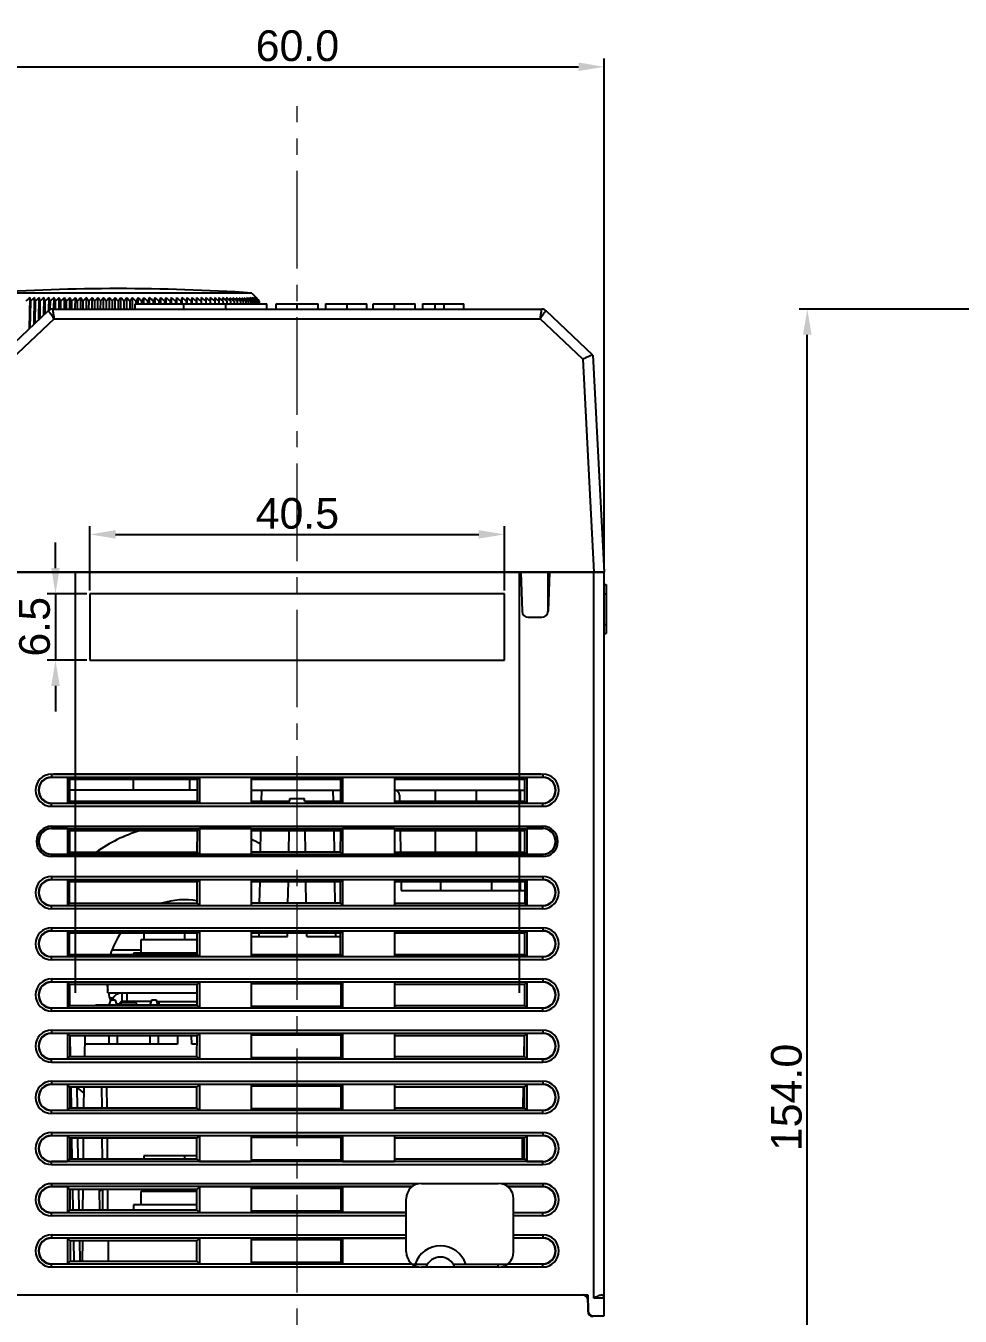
# Model space of a CAD drawing. Header units: millimetres. Extents: x 509 to 2357, y -197 to 647.
# Drawn here: x 1846.3 to 1937.6, y 407.3 to 533.3 of the extents above; entities that cross this region are included whole.
import ezdxf

# ---------------------------------------------------------------- set-up
doc = ezdxf.new("R2010")
doc.units = ezdxf.units.MM
doc.header["$PDMODE"] = 3
doc.header["$PDSIZE"] = 0.7
doc.linetypes.add('CENTER', pattern=[17.8, 10.75, -2.35, 2.35, -2.35])
doc.linetypes.add('CENTER2', pattern=[28.575, 19.05, -3.175, 3.175, -3.175])
doc.layers.get('0').update_dxf_attribs({"linetype": 'CONTINUOUS'})
doc.layers.get('Defpoints').update_dxf_attribs({"linetype": 'CONTINUOUS'})
doc.layers.add('3', color=112, linetype='CENTER', lineweight=15)
doc.layers.add('Dim', color=1, linetype='CONTINUOUS')
doc.layers.add('SU', color=7, linetype='CONTINUOUS')
doc.styles.add('OMI-1', font='arial.ttf', dxfattribs={"oblique": 1, "height": 3})
doc.dimstyles.new('1', dxfattribs={"dimtxt": 5, "dimasz": 2.5, "dimexe": 0.8, "dimexo": 0.3, "dimgap": 0.5, "dimtad": 1, "dimtoh": 1, "dimdec": 1, "dimzin": 0, "dimdsep": 46, "dimtxsty": 'OMI-1', "dimcen": 0, "dimclrd": 256, "dimclre": 256, "dimclrt": 256, "dimadec": 0, "dimazin": 0, "dimtfac": 0.8, "dimtdec": 1, "dimtix": 1, "dimtmove": 0, "dimatfit": 3, "dimfxl": 1, "dimtolj": 1, "dimtzin": 0, "dimarcsym": 0})

# ---------------------------------------------------------------- blocks, each defined once
blk = doc.blocks.new('*D4144')
at = {"layer": 'Defpoints', "color": 0}
for p in [(1922.66, 505.66), (1980.37, 505.66), (1919.26, 351.61)]:
    blk.add_point(p, dxfattribs=at)
at = {"layer": 'Dim', "lineweight": -2}
for p, q in [((1980.07, 505.66), (1921.86, 505.66)), ((1922.66, 354.11), (1922.66, 503.16)), ((1919.56, 351.61), (1923.46, 351.61))]:
    blk.add_line(p, q, dxfattribs=at)
at = {"layer": 'Dim'}
for points in [[(1923.08, 503.16), (1922.24, 503.16), (1922.66, 505.66)], [(1922.24, 354.11), (1923.08, 354.11), (1922.66, 351.61)]]:
    blk.add_solid(points, dxfattribs=at)
at = {"layer": 'Dim', "insert": (1920.63, 428.63), "char_height": 3, "attachment_point": 5, "rotation": 90, "style": 'OMI-1'}
blk.add_mtext('\\A1;154.0', dxfattribs=at)
blk = doc.blocks.new('*D4152')
at = {"layer": 'Defpoints', "color": 0}
for p in [(1902.81, 529.33), (1842.81, 479.96), (1902.81, 479.96)]:
    blk.add_point(p, dxfattribs=at)
at = {"layer": 'Dim', "lineweight": -2}
for p, q in [((1842.81, 480.26), (1842.81, 530.13)), ((1902.81, 480.26), (1902.81, 530.13)), ((1845.31, 529.33), (1900.31, 529.33))]:
    blk.add_line(p, q, dxfattribs=at)
at = {"layer": 'Dim'}
for points in [[(1845.31, 529.75), (1845.31, 528.92), (1842.81, 529.33)], [(1900.31, 528.92), (1900.31, 529.75), (1902.81, 529.33)]]:
    blk.add_solid(points, dxfattribs=at)
at = {"layer": 'Dim', "insert": (1872.81, 531.37), "char_height": 3, "attachment_point": 5, "style": 'OMI-1'}
blk.add_mtext('\\A1;60.0', dxfattribs=at)
blk = doc.blocks.new('*D4170')
at = {"layer": 'Defpoints', "color": 0}
for p in [(1893.06, 483.65), (1852.56, 477.86), (1893.06, 477.86)]:
    blk.add_point(p, dxfattribs=at)
at = {"layer": 'Dim', "lineweight": -2}
for p, q in [((1852.56, 478.16), (1852.56, 484.45)), ((1893.06, 478.16), (1893.06, 484.45)), ((1855.06, 483.65), (1890.56, 483.65))]:
    blk.add_line(p, q, dxfattribs=at)
at = {"layer": 'Dim'}
for points in [[(1855.06, 484.07), (1855.06, 483.24), (1852.56, 483.65)], [(1890.56, 483.24), (1890.56, 484.07), (1893.06, 483.65)]]:
    blk.add_solid(points, dxfattribs=at)
at = {"layer": 'Dim', "insert": (1872.81, 485.69), "char_height": 3, "attachment_point": 5, "style": 'OMI-1'}
blk.add_mtext('\\A1;40.5', dxfattribs=at)
blk = doc.blocks.new('*D4171')
at = {"layer": 'Defpoints', "color": 0}
for p in [(1852.56, 477.86), (1849.19, 471.36), (1852.56, 471.36)]:
    blk.add_point(p, dxfattribs=at)
at = {"layer": 'Dim', "lineweight": -2}
for p, q in [((1849.19, 480.36), (1849.19, 482.86)), ((1852.26, 477.86), (1848.39, 477.86)), ((1849.19, 477.86), (1849.19, 471.36)), ((1852.26, 471.36), (1848.39, 471.36)), ((1849.19, 468.86), (1849.19, 466.36))]:
    blk.add_line(p, q, dxfattribs=at)
at = {"layer": 'Dim'}
for points in [[(1848.78, 480.36), (1849.61, 480.36), (1849.19, 477.86)], [(1849.61, 468.86), (1848.78, 468.86), (1849.19, 471.36)]]:
    blk.add_solid(points, dxfattribs=at)
at = {"layer": 'Dim', "insert": (1847.16, 474.61), "char_height": 3, "attachment_point": 5, "rotation": 90, "style": 'OMI-1'}
blk.add_mtext('\\A1;6.5', dxfattribs=at)

msp = doc.modelspace()

# ---------------------------------------------------------------- linework, layer by layer
at = {"color": 7, "linetype": 'Continuous'}
for p, q in [((1868.37, 507.23), (1842.24, 507.23)), ((1846.66, 503.77), (1846.71, 506.78)), ((1847.11, 504.19), (1847.15, 506.78)), ((1847.57, 504.64), (1847.61, 506.78)), ((1848.05, 505.09), (1848.08, 506.78)), ((1848.54, 505.55), (1848.56, 506.78)), ((1849.04, 505.66), (1849.05, 506.78)), ((1849.55, 505.66), (1849.56, 506.78)), ((1850.07, 505.66), (1850.08, 506.78)), ((1850.59, 505.66), (1850.6, 506.78)), ((1851.13, 505.66), (1851.14, 506.78)), ((1851.67, 505.66), (1851.68, 506.78)), ((1852.22, 505.66), (1852.22, 506.78)), ((1852.77, 505.66), (1852.78, 506.78)), ((1853.33, 505.66), (1853.33, 506.78)), ((1853.89, 505.66), (1853.9, 506.78)), ((1854.46, 505.66), (1854.46, 506.78)), ((1855.02, 505.66), (1855.02, 506.78)), ((1855.59, 505.66), (1855.59, 506.78)), ((1856.16, 505.66), (1856.15, 506.78)), ((1856.72, 505.66), (1856.72, 506.78)), ((1857.28, 506.16), (1857.28, 506.78)), ((1857.84, 506.16), (1857.83, 506.78)), ((1858.39, 506.16), (1858.39, 506.78)), ((1858.94, 506.16), (1858.93, 506.78)), ((1859.48, 506.16), (1859.48, 506.78)), ((1860.02, 506.16), (1860.01, 506.78)), ((1860.54, 506.16), (1860.54, 506.78)), ((1861.06, 506.16), (1861.05, 506.78)), ((1861.56, 506.16), (1861.56, 506.78)), ((1862.06, 506.16), (1862.05, 506.78)), ((1862.54, 506.16), (1862.54, 506.78)), ((1863.02, 506.16), (1863.01, 506.78)), ((1863.47, 506.16), (1863.46, 506.78)), ((1863.92, 506.16), (1863.91, 506.78)), ((1864.34, 506.78), (1864.32, 506.45)), ((1864.35, 506.16), (1864.34, 506.78)), ((1864.75, 506.78), (1864.75, 506.45)), ((1865.14, 506.78), (1865.16, 506.45)), ((1868.22, 506.78), (1868.27, 506.7)), ((1868.37, 507.23), (1868.79, 506.78)), ((1868.38, 506.78), (1868.42, 506.7)), ((1868.5, 506.78), (1868.56, 506.7)), ((1868.61, 506.78), (1868.67, 506.7)), ((1868.69, 506.78), (1868.75, 506.7)), ((1868.75, 506.78), (1868.78, 506.74)), ((1868.79, 506.74), (1868.75, 506.78)), ((1868.82, 506.74), (1868.79, 506.78)), ((1868.79, 506.78), (1868.82, 506.74)), ((1843.92, 501.17), (1848.48, 505.49)), ((1846.74, 506.45), (1846.69, 503.8)), ((1847.2, 506.45), (1847.16, 504.25)), ((1847.67, 506.45), (1847.65, 504.7)), ((1848.16, 506.45), (1848.14, 505.17)), ((1848.66, 506.45), (1848.65, 505.61)), ((1848.89, 505.66), (1896.72, 505.66)), ((1849.17, 506.45), (1849.16, 505.66)), ((1849.69, 506.45), (1849.69, 505.66)), ((1850.23, 506.45), (1850.22, 505.66)), ((1850.77, 506.45), (1850.76, 505.66)), ((1851.32, 506.45), (1851.31, 505.66)), ((1851.87, 506.45), (1851.87, 505.66)), ((1852.44, 506.45), (1852.43, 505.66)), ((1853.01, 506.45), (1853, 505.66)), ((1853.58, 506.45), (1853.57, 505.66)), ((1854.15, 506.45), (1854.15, 505.66)), ((1854.73, 506.45), (1854.73, 505.66)), ((1855.31, 506.45), (1855.31, 505.66)), ((1855.88, 506.45), (1855.88, 505.66)), ((1856.46, 506.45), (1856.46, 505.66)), ((1856.99, 505.66), (1856.99, 506.16)), ((1856.99, 506.16), (1869.84, 506.16)), ((1857.04, 506.45), (1857.04, 506.16)), ((1857.61, 506.45), (1857.61, 506.16)), ((1858.17, 506.45), (1858.18, 506.16)), ((1858.74, 506.45), (1858.74, 506.16)), ((1859.29, 506.45), (1859.3, 506.16)), ((1859.84, 506.45), (1859.85, 506.16)), ((1860.39, 506.45), (1860.39, 506.16)), ((1860.92, 506.45), (1860.92, 506.16)), ((1861.44, 506.45), (1861.44, 506.16)), ((1861.72, 505.66), (1861.72, 506.16)), ((1861.95, 506.45), (1861.96, 506.16)), ((1862.45, 506.45), (1862.46, 506.16)), ((1862.94, 506.45), (1862.95, 506.16)), ((1863.42, 506.45), (1863.42, 506.16)), ((1863.88, 506.45), (1863.88, 506.16)), ((1864.32, 506.45), (1864.33, 506.16)), ((1864.75, 506.45), (1864.76, 506.16)), ((1865.16, 506.45), (1865.17, 506.16)), ((1865.56, 506.45), (1865.57, 506.16)), ((1865.83, 505.66), (1865.83, 506.16)), ((1865.94, 506.45), (1865.94, 506.16)), ((1866.3, 506.45), (1866.3, 506.16)), ((1866.64, 506.45), (1866.64, 506.16)), ((1866.96, 506.45), (1866.96, 506.16)), ((1867.26, 506.45), (1867.26, 506.16)), ((1867.53, 506.45), (1867.54, 506.16)), ((1867.79, 506.45), (1867.8, 506.16)), ((1868.03, 506.45), (1868.03, 506.16)), ((1868.24, 506.45), (1868.25, 506.16)), ((1868.43, 506.45), (1868.32, 506.54)), ((1868.43, 506.45), (1868.32, 506.54)), ((1868.43, 506.45), (1868.44, 506.16)), ((1868.6, 506.45), (1868.5, 506.53)), ((1868.6, 506.45), (1868.6, 506.16)), ((1868.74, 506.45), (1868.66, 506.52)), ((1868.69, 506.52), (1868.69, 506.52)), ((1868.74, 506.45), (1868.75, 506.16)), ((1868.86, 506.45), (1868.78, 506.52)), ((1868.8, 506.52), (1868.83, 506.49)), ((1868.86, 506.45), (1868.87, 506.16)), ((1868.96, 506.45), (1868.88, 506.52)), ((1869.03, 506.45), (1868.94, 506.54)), ((1868.96, 506.45), (1868.96, 506.16)), ((1869.08, 506.45), (1869, 506.52)), ((1869.1, 506.45), (1869.03, 506.52)), ((1869.03, 506.45), (1869.04, 506.16)), ((1869.08, 506.45), (1869.08, 506.16)), ((1869.1, 506.45), (1869.11, 506.16)), ((1869.84, 505.66), (1869.84, 506.16)), ((1870.75, 505.66), (1870.75, 506.16)), ((1870.75, 506.16), (1874.86, 506.16)), ((1872.82, 505.66), (1872.82, 506.16)), ((1874.86, 505.66), (1874.86, 506.16)), ((1875.59, 506.16), (1875.59, 505.66)), ((1875.59, 506.16), (1879.61, 506.16)), ((1877.69, 505.66), (1877.69, 506.16)), ((1879.61, 505.66), (1879.61, 506.16)), ((1880.23, 505.66), (1880.23, 506.16)), ((1880.23, 506.16), (1884.35, 506.16)), ((1882.31, 505.66), (1882.31, 506.16)), ((1884.35, 505.66), (1884.35, 506.16)), ((1885.05, 506.16), (1885.05, 505.66)), ((1885.05, 506.16), (1889.09, 506.16)), ((1886.29, 505.66), (1886.29, 506.16)), ((1887.18, 505.66), (1887.18, 506.16)), ((1889.09, 505.66), (1889.09, 506.16)), ((1901.69, 501.17), (1897.13, 505.49)), ((1849.05, 504.71), (1844.9, 500.77)), ((1849.05, 504.71), (1896.56, 504.71)), ((1900.72, 500.77), (1896.56, 504.71)), ((1900.72, 500.77), (1901.81, 479.96)), ((1901.69, 501.17), (1902.81, 479.96)), ((1842.81, 479.96), (1902.81, 479.96)), ((1894.65, 479.96), (1894.79, 476.14)), ((1897.31, 479.96), (1897.31, 476.14)), ((1897.46, 479.96), (1897.33, 476.14)), ((1901.81, 409.06), (1901.81, 479.96)), ((1902.81, 407.31), (1902.81, 479.96)), ((1852.56, 477.86), (1852.56, 471.36)), ((1893.06, 477.86), (1852.56, 477.86)), ((1893.06, 471.36), (1893.06, 477.86)), ((1902.81, 478.76), (1903.01, 478.76)), ((1902.81, 477.86), (1903.01, 477.86)), ((1903.01, 478.76), (1903.01, 473.96)), ((1895.39, 475.56), (1896.73, 475.56)), ((1902.81, 474.86), (1903.01, 474.86)), ((1902.81, 473.96), (1903.01, 473.96)), ((1852.56, 471.36), (1893.06, 471.36)), ((1848.81, 460.23), (1848.81, 459.91)), ((1848.81, 460.23), (1896.81, 460.23)), ((1896.81, 460.23), (1896.81, 459.91)), ((1848.81, 459.94), (1896.81, 459.94)), ((1850.36, 459.91), (1848.81, 459.91)), ((1850.36, 459.91), (1850.36, 457.41)), ((1850.36, 459.91), (1850.55, 459.72)), ((1850.55, 459.72), (1850.55, 457.6)), ((1863.07, 459.72), (1850.55, 459.72)), ((1856.81, 458.66), (1856.81, 459.72)), ((1862.31, 458.66), (1862.31, 459.72)), ((1863.06, 457.6), (1863.07, 459.72)), ((1863.25, 459.91), (1863.07, 459.72)), ((1863.25, 459.91), (1863.25, 457.41)), ((1868.31, 459.91), (1863.25, 459.91)), ((1868.31, 459.91), (1868.31, 457.41)), ((1877.07, 459.72), (1868.31, 459.72)), ((1877.06, 457.6), (1877.07, 459.72)), ((1877.25, 459.91), (1877.07, 459.72)), ((1877.25, 459.91), (1877.25, 457.41)), ((1882.31, 459.91), (1877.25, 459.91)), ((1882.31, 459.91), (1882.31, 457.41)), ((1895.07, 459.72), (1882.31, 459.72)), ((1895.06, 457.6), (1895.07, 459.72)), ((1895.25, 459.91), (1895.07, 459.72)), ((1895.25, 459.91), (1895.25, 457.41)), ((1896.81, 459.91), (1895.25, 459.91)), ((1850.36, 457.41), (1850.55, 457.6)), ((1863.06, 458.66), (1850.55, 458.66)), ((1850.55, 457.6), (1863.06, 457.6)), ((1863.25, 457.41), (1863.06, 457.6)), ((1868.31, 458.66), (1877.06, 458.66)), ((1868.31, 457.6), (1872.09, 457.6)), ((1869.31, 458.66), (1869.29, 457.6)), ((1872.09, 457.6), (1872.09, 457.85)), ((1873.52, 457.6), (1873.52, 457.85)), ((1873.52, 457.6), (1877.06, 457.6)), ((1876.31, 458.66), (1876.32, 457.6)), ((1877.25, 457.41), (1877.06, 457.6)), ((1882.31, 458.66), (1895.06, 458.66)), ((1882.31, 457.6), (1895.06, 457.6)), ((1882.81, 458.17), (1882.82, 457.6)), ((1886.33, 457.6), (1886.33, 458.66)), ((1890.33, 457.6), (1890.33, 458.66)), ((1894.61, 458.66), (1894.61, 457.6)), ((1895.25, 457.41), (1895.06, 457.6)), ((1848.81, 457.08), (1848.81, 457.41)), ((1848.81, 457.41), (1850.36, 457.41)), ((1896.81, 457.38), (1848.81, 457.38)), ((1896.81, 457.08), (1848.81, 457.08)), ((1863.25, 457.41), (1868.31, 457.41)), ((1877.25, 457.41), (1882.31, 457.41)), ((1895.25, 457.41), (1896.81, 457.41)), ((1896.81, 457.08), (1896.81, 457.41)), ((1848.81, 455.14), (1848.81, 454.91)), ((1848.81, 455.14), (1896.81, 455.14)), ((1896.81, 455.14), (1896.81, 454.91)), ((1848.81, 454.94), (1896.81, 454.94)), ((1850.36, 454.91), (1848.81, 454.91)), ((1850.36, 454.91), (1850.36, 452.41)), ((1850.36, 454.91), (1850.55, 454.71)), ((1850.55, 454.71), (1850.56, 452.61)), ((1863.06, 454.71), (1850.55, 454.71)), ((1863.05, 452.61), (1863.06, 454.71)), ((1863.25, 454.91), (1863.06, 454.71)), ((1863.25, 454.91), (1863.25, 452.41)), ((1868.31, 454.91), (1863.25, 454.91)), ((1868.31, 454.91), (1868.31, 452.41)), ((1877.06, 454.71), (1868.31, 454.71)), ((1869.24, 454.71), (1869.2, 452.61)), ((1872, 452.61), (1872.04, 454.71)), ((1873.61, 452.61), (1873.58, 454.71)), ((1876.38, 454.71), (1876.41, 452.61)), ((1877.05, 452.61), (1877.06, 454.71)), ((1877.25, 454.91), (1877.06, 454.71)), ((1877.25, 454.91), (1877.25, 452.41)), ((1882.31, 454.91), (1877.25, 454.91)), ((1882.31, 454.91), (1882.31, 452.41)), ((1895.06, 454.71), (1882.31, 454.71)), ((1882.88, 454.71), (1882.91, 452.61)), ((1886.33, 452.61), (1886.33, 454.71)), ((1890.33, 452.61), (1890.33, 454.71)), ((1894.61, 454.71), (1894.61, 452.61)), ((1895.05, 452.61), (1895.06, 454.71)), ((1895.25, 454.91), (1895.06, 454.71)), ((1895.25, 454.91), (1895.25, 452.41)), ((1896.81, 454.91), (1895.25, 454.91)), ((1850.56, 452.61), (1850.36, 452.41)), ((1850.56, 452.61), (1863.05, 452.61)), ((1863.25, 452.41), (1863.05, 452.61)), ((1877.05, 452.61), (1868.31, 452.61)), ((1877.25, 452.41), (1877.05, 452.61)), ((1882.31, 452.61), (1895.05, 452.61)), ((1895.05, 452.61), (1895.25, 452.41)), ((1848.81, 452.18), (1848.81, 452.41)), ((1848.81, 452.41), (1850.36, 452.41)), ((1896.81, 452.38), (1848.81, 452.38)), ((1896.81, 452.18), (1848.81, 452.18)), ((1863.25, 452.41), (1868.31, 452.41)), ((1877.25, 452.41), (1882.31, 452.41)), ((1895.25, 452.41), (1896.81, 452.41)), ((1896.81, 452.18), (1896.81, 452.41)), ((1848.81, 450.23), (1848.81, 449.91)), ((1848.81, 450.23), (1896.81, 450.23)), ((1896.81, 450.23), (1896.81, 449.91)), ((1848.81, 449.94), (1896.81, 449.94)), ((1850.36, 449.91), (1848.81, 449.91)), ((1850.36, 449.91), (1850.36, 447.41)), ((1850.36, 449.91), (1850.56, 449.7)), ((1850.57, 447.62), (1850.56, 449.7)), ((1863.05, 449.7), (1850.56, 449.7)), ((1863.25, 449.91), (1863.05, 449.7)), ((1863.05, 447.62), (1863.05, 449.7)), ((1863.25, 449.91), (1863.25, 447.41)), ((1868.31, 449.91), (1863.25, 449.91)), ((1868.31, 449.91), (1868.31, 447.41)), ((1877.05, 449.7), (1868.31, 449.7)), ((1869.15, 449.7), (1869.11, 447.62)), ((1871.91, 447.62), (1871.95, 449.7)), ((1873.7, 447.62), (1873.66, 449.7)), ((1876.46, 449.7), (1876.5, 447.62)), ((1877.25, 449.91), (1877.05, 449.7)), ((1877.05, 447.62), (1877.05, 449.7)), ((1877.25, 449.91), (1877.25, 447.41)), ((1882.31, 449.91), (1877.25, 449.91)), ((1882.31, 449.91), (1882.31, 447.41)), ((1895.05, 449.7), (1882.31, 449.7)), ((1882.96, 449.7), (1882.98, 448.86)), ((1882.98, 448.86), (1895.05, 448.86)), ((1886.81, 449.7), (1886.81, 448.86)), ((1891.81, 449.7), (1891.81, 448.86)), ((1894.61, 449.7), (1894.61, 448.86)), ((1895.25, 449.91), (1895.05, 449.7)), ((1895.05, 449.7), (1895.05, 447.62)), ((1895.25, 449.91), (1895.25, 447.41)), ((1896.81, 449.91), (1895.25, 449.91)), ((1850.36, 447.41), (1850.57, 447.62)), ((1850.57, 447.62), (1863.05, 447.62)), ((1863.25, 447.41), (1863.05, 447.62)), ((1877.05, 447.62), (1868.31, 447.62)), ((1877.25, 447.41), (1877.05, 447.62)), ((1882.31, 447.62), (1895.05, 447.62)), ((1895.05, 447.62), (1895.25, 447.41)), ((1848.81, 447.08), (1848.81, 447.41)), ((1848.81, 447.41), (1850.36, 447.41)), ((1896.81, 447.38), (1848.81, 447.38)), ((1896.81, 447.08), (1848.81, 447.08)), ((1863.25, 447.41), (1868.31, 447.41)), ((1877.25, 447.41), (1882.31, 447.41)), ((1895.25, 447.41), (1896.81, 447.41)), ((1896.81, 447.08), (1896.81, 447.41)), ((1848.81, 445.23), (1848.81, 444.91)), ((1848.81, 445.23), (1896.81, 445.23)), ((1896.81, 445.23), (1896.81, 444.91)), ((1848.81, 444.94), (1896.81, 444.94)), ((1850.36, 444.91), (1848.81, 444.91)), ((1850.36, 444.91), (1850.36, 442.41)), ((1850.36, 444.91), (1850.57, 444.7)), ((1850.57, 442.63), (1850.57, 444.7)), ((1863.04, 444.7), (1850.57, 444.7)), ((1857.53, 444.06), (1857.53, 442.76)), ((1863.04, 444.06), (1857.53, 444.06)), ((1857.81, 444.7), (1857.81, 444.06)), ((1861.81, 444.7), (1861.81, 444.06)), ((1863.25, 444.91), (1863.04, 444.7)), ((1863.04, 442.63), (1863.04, 444.7)), ((1863.25, 444.91), (1863.25, 442.41)), ((1868.31, 444.91), (1863.25, 444.91)), ((1868.31, 444.91), (1868.31, 442.41)), ((1877.04, 444.7), (1868.31, 444.7)), ((1868.31, 444.36), (1871.86, 444.36)), ((1869.06, 444.7), (1869.06, 444.36)), ((1871.86, 444.36), (1871.86, 444.7)), ((1873.76, 444.36), (1873.75, 444.7)), ((1873.76, 444.36), (1877.04, 444.36)), ((1876.55, 444.7), (1876.56, 444.36)), ((1877.25, 444.91), (1877.04, 444.7)), ((1877.04, 442.63), (1877.04, 444.7)), ((1877.25, 444.91), (1877.25, 442.41)), ((1882.31, 444.91), (1877.25, 444.91)), ((1882.31, 444.91), (1882.31, 442.41)), ((1895.04, 444.7), (1882.31, 444.7)), ((1895.04, 444.7), (1895.25, 444.91)), ((1895.04, 444.7), (1895.04, 442.63)), ((1895.25, 444.91), (1895.25, 442.41)), ((1896.81, 444.91), (1895.25, 444.91)), ((1850.36, 442.41), (1850.57, 442.63)), ((1850.57, 442.63), (1863.04, 442.63)), ((1854.7, 443.06), (1857.53, 443.06)), ((1856.81, 442.76), (1856.81, 442.63)), ((1863.04, 442.76), (1856.81, 442.76)), ((1863.25, 442.41), (1863.04, 442.63)), ((1868.31, 442.63), (1877.04, 442.63)), ((1877.25, 442.41), (1877.04, 442.63)), ((1882.31, 442.63), (1895.04, 442.63)), ((1895.04, 442.63), (1895.25, 442.41)), ((1848.81, 442.08), (1848.81, 442.41)), ((1848.81, 442.41), (1850.36, 442.41)), ((1896.81, 442.38), (1848.81, 442.38)), ((1896.81, 442.08), (1848.81, 442.08)), ((1863.25, 442.41), (1868.31, 442.41)), ((1877.25, 442.41), (1882.31, 442.41)), ((1895.25, 442.41), (1896.81, 442.41)), ((1896.81, 442.08), (1896.81, 442.41)), ((1848.81, 440.23), (1848.81, 439.91)), ((1848.81, 440.23), (1896.81, 440.23)), ((1848.81, 439.94), (1896.81, 439.94)), ((1896.81, 440.23), (1896.81, 439.91)), ((1850.36, 439.91), (1848.81, 439.91)), ((1850.36, 439.91), (1850.36, 437.41)), ((1850.36, 439.91), (1850.58, 439.69)), ((1850.58, 437.63), (1850.58, 439.69)), ((1863.03, 439.69), (1850.58, 439.69)), ((1854.31, 438.86), (1854.31, 439.69)), ((1854.31, 438.86), (1863.03, 438.86)), ((1855.71, 438.04), (1855.71, 438.86)), ((1856.2, 438.04), (1856.2, 438.86)), ((1863.25, 439.91), (1863.03, 439.69)), ((1863.03, 437.63), (1863.03, 439.69)), ((1863.25, 439.91), (1863.25, 437.41)), ((1868.31, 439.91), (1863.25, 439.91)), ((1868.31, 439.91), (1868.31, 437.41)), ((1877.1, 439.75), (1868.31, 439.75)), ((1877.25, 439.91), (1877.1, 439.75)), ((1877.1, 437.57), (1877.1, 439.75)), ((1877.25, 439.91), (1877.25, 437.41)), ((1882.31, 439.91), (1877.25, 439.91)), ((1882.31, 439.91), (1882.31, 437.41)), ((1895.03, 439.69), (1882.31, 439.69)), ((1895.03, 439.69), (1895.25, 439.91)), ((1895.03, 439.69), (1895.03, 437.63)), ((1895.25, 439.91), (1895.25, 437.41)), ((1896.81, 439.91), (1895.25, 439.91)), ((1848.81, 437.08), (1848.81, 437.41)), ((1848.81, 437.41), (1850.36, 437.41)), ((1850.57, 437.63), (1863.03, 437.63)), ((1853.14, 437.66), (1853.11, 437.63)), ((1863.03, 437.66), (1853.14, 437.66)), ((1854.56, 438.16), (1854.41, 437.66)), ((1854.41, 437.66), (1854.41, 437.63)), ((1854.48, 438.37), (1854.82, 438.37)), ((1855.06, 438.16), (1854.56, 438.16)), ((1855.21, 437.66), (1855.06, 438.16)), ((1855.17, 437.79), (1855.46, 437.79)), ((1855.21, 437.7), (1855.46, 437.7)), ((1855.21, 437.66), (1855.21, 437.63)), ((1855.46, 437.66), (1855.46, 437.79)), ((1855.61, 437.66), (1855.61, 437.91)), ((1857.1, 437.91), (1855.61, 437.91)), ((1858.52, 438.04), (1855.71, 438.04)), ((1857.11, 437.66), (1857.1, 437.91)), ((1858.56, 438.16), (1858.41, 437.66)), ((1858.41, 437.66), (1858.41, 437.63)), ((1859.06, 438.16), (1858.56, 438.16)), ((1859.21, 437.66), (1859.06, 438.16)), ((1859.09, 438.04), (1863.03, 438.04)), ((1859.21, 437.66), (1859.21, 437.63)), ((1859.31, 437.66), (1859.31, 438.04)), ((1861.17, 437.63), (1861.17, 437.66)), ((1862.44, 437.66), (1862.44, 437.63)), ((1863.25, 437.41), (1863.03, 437.63)), ((1863.25, 437.41), (1868.31, 437.41)), ((1868.31, 437.57), (1877.1, 437.57)), ((1877.25, 437.41), (1877.1, 437.57)), ((1877.25, 437.41), (1882.31, 437.41)), ((1882.31, 437.63), (1895.04, 437.63)), ((1895.04, 437.63), (1895.25, 437.41)), ((1895.25, 437.41), (1896.81, 437.41)), ((1896.81, 437.08), (1896.81, 437.41)), ((1896.81, 437.38), (1848.81, 437.38)), ((1896.81, 437.08), (1848.81, 437.08)), ((1848.81, 435.23), (1848.81, 434.91)), ((1848.81, 435.23), (1896.81, 435.23)), ((1848.81, 434.94), (1896.81, 434.94)), ((1850.36, 434.91), (1848.81, 434.91)), ((1850.36, 434.91), (1850.36, 432.41)), ((1850.36, 434.91), (1850.59, 434.68)), ((1863.25, 434.91), (1863.03, 434.68)), ((1863.25, 434.91), (1863.25, 432.41)), ((1868.31, 434.91), (1863.25, 434.91)), ((1868.31, 434.91), (1868.31, 432.41)), ((1877.25, 434.91), (1877.1, 434.75)), ((1877.25, 434.91), (1877.25, 432.41)), ((1882.31, 434.91), (1877.25, 434.91)), ((1882.31, 434.91), (1882.31, 432.41)), ((1895.25, 434.91), (1895.03, 434.68)), ((1895.25, 434.91), (1895.25, 432.41)), ((1896.81, 434.91), (1895.25, 434.91)), ((1896.81, 435.23), (1896.81, 434.91)), ((1850.59, 434.68), (1850.59, 432.64)), ((1863.03, 434.68), (1850.59, 434.68)), ((1850.66, 432.64), (1850.62, 434.68)), ((1852.05, 432.64), (1852.09, 434.68)), ((1861.11, 433.86), (1852.07, 433.86)), ((1854.41, 434.68), (1854.41, 433.86)), ((1855.21, 434.68), (1855.21, 433.86)), ((1858.41, 434.68), (1858.41, 433.86)), ((1859.21, 434.68), (1859.21, 433.86)), ((1861.12, 434.68), (1861.11, 433.86)), ((1862.5, 433.86), (1862.49, 434.68)), ((1863.03, 433.86), (1862.5, 433.86)), ((1863.02, 432.64), (1863.03, 434.68)), ((1877.1, 434.75), (1868.31, 434.75)), ((1877.1, 432.57), (1877.1, 434.75)), ((1895.03, 434.68), (1882.31, 434.68)), ((1894.99, 434.68), (1894.95, 432.64)), ((1895.02, 432.64), (1895.03, 434.68)), ((1848.81, 432.08), (1848.81, 432.41)), ((1848.81, 432.41), (1850.36, 432.41)), ((1896.81, 432.38), (1848.81, 432.38)), ((1850.36, 432.41), (1850.59, 432.64)), ((1850.59, 432.64), (1863.02, 432.64)), ((1863.25, 432.41), (1863.02, 432.64)), ((1863.25, 432.41), (1868.31, 432.41)), ((1868.31, 432.57), (1877.1, 432.57)), ((1877.25, 432.41), (1877.1, 432.57)), ((1877.25, 432.41), (1882.31, 432.41)), ((1882.31, 432.64), (1895.02, 432.64)), ((1895.25, 432.41), (1895.02, 432.64)), ((1895.25, 432.41), (1896.81, 432.41)), ((1896.81, 432.08), (1896.81, 432.41)), ((1896.81, 432.08), (1848.81, 432.08)), ((1848.81, 430.23), (1848.81, 429.91)), ((1848.81, 430.23), (1896.81, 430.23)), ((1848.81, 429.94), (1896.81, 429.94)), ((1850.36, 429.91), (1848.81, 429.91)), ((1850.36, 429.91), (1850.36, 427.41)), ((1850.36, 429.91), (1850.59, 429.67)), ((1863.25, 429.91), (1863.02, 429.67)), ((1863.25, 429.91), (1863.25, 427.41)), ((1868.31, 429.91), (1863.25, 429.91)), ((1868.31, 429.91), (1868.31, 427.41)), ((1877.25, 429.91), (1877.1, 429.75)), ((1877.25, 429.91), (1877.25, 427.41)), ((1882.31, 429.91), (1877.25, 429.91)), ((1882.31, 429.91), (1882.31, 427.41)), ((1895.25, 429.91), (1895.02, 429.67)), ((1896.81, 429.91), (1895.25, 429.91)), ((1895.25, 429.91), (1895.25, 427.41)), ((1896.81, 430.23), (1896.81, 429.91)), ((1850.59, 429.67), (1850.6, 427.65)), ((1863.02, 429.67), (1850.59, 429.67)), ((1850.75, 427.65), (1850.71, 429.67)), ((1851.27, 429.67), (1851.3, 427.65)), ((1851.97, 427.65), (1851.98, 429.67)), ((1853.69, 429.67), (1853.71, 427.65)), ((1854.19, 429.67), (1854.21, 427.65)), ((1863.02, 427.65), (1863.02, 429.67)), ((1877.1, 429.75), (1868.31, 429.75)), ((1877.1, 427.57), (1877.1, 429.75)), ((1895.02, 429.67), (1882.31, 429.67)), ((1894.9, 429.67), (1894.86, 427.65)), ((1895.02, 427.65), (1895.02, 429.67)), ((1848.81, 427.08), (1848.81, 427.41)), ((1848.81, 427.41), (1850.36, 427.41)), ((1896.81, 427.38), (1848.81, 427.38)), ((1850.36, 427.41), (1850.6, 427.65)), ((1850.6, 427.65), (1863.02, 427.65)), ((1863.25, 427.41), (1863.02, 427.65)), ((1863.25, 427.41), (1868.31, 427.41)), ((1868.31, 427.57), (1877.1, 427.57)), ((1877.25, 427.41), (1877.1, 427.57)), ((1877.25, 427.41), (1882.31, 427.41)), ((1882.31, 427.65), (1895.02, 427.65)), ((1895.25, 427.41), (1895.02, 427.65)), ((1895.25, 427.41), (1896.81, 427.41)), ((1896.81, 427.08), (1896.81, 427.41)), ((1896.81, 427.08), (1848.81, 427.08)), ((1848.81, 425.23), (1848.81, 424.91)), ((1848.81, 425.23), (1896.81, 425.23)), ((1848.81, 424.94), (1896.81, 424.94)), ((1850.36, 424.91), (1848.81, 424.91)), ((1850.36, 424.91), (1850.36, 422.41)), ((1850.36, 424.91), (1850.6, 424.67)), ((1863.25, 424.91), (1863.01, 424.67)), ((1863.25, 424.91), (1863.25, 422.41)), ((1868.31, 424.91), (1863.25, 424.91)), ((1868.31, 424.91), (1868.31, 422.41)), ((1877.25, 424.91), (1877.1, 424.75)), ((1877.25, 424.91), (1877.25, 422.41)), ((1882.31, 424.91), (1877.25, 424.91)), ((1882.31, 424.91), (1882.31, 422.41)), ((1895.25, 424.91), (1895.01, 424.67)), ((1896.81, 424.91), (1895.25, 424.91)), ((1895.25, 424.91), (1895.25, 422.41)), ((1896.81, 425.23), (1896.81, 424.91)), ((1850.6, 424.67), (1850.6, 422.66)), ((1863.01, 424.67), (1850.6, 424.67)), ((1850.83, 422.66), (1850.8, 424.67)), ((1851.35, 424.67), (1851.39, 422.66)), ((1851.92, 422.66), (1851.94, 424.67)), ((1853.73, 424.67), (1853.75, 422.66)), ((1854.23, 424.67), (1854.25, 422.66)), ((1863.01, 422.66), (1863.01, 424.67)), ((1877.1, 424.75), (1868.31, 424.75)), ((1877.1, 422.57), (1877.1, 424.75)), ((1895.01, 424.67), (1882.31, 424.67)), ((1894.81, 424.67), (1894.78, 422.66)), ((1895.01, 422.66), (1895.01, 424.67)), ((1848.81, 422.08), (1848.81, 422.41)), ((1848.81, 422.41), (1850.36, 422.41)), ((1896.81, 422.38), (1848.81, 422.38)), ((1850.36, 422.41), (1850.6, 422.66)), ((1850.6, 422.66), (1863.01, 422.66)), ((1857.81, 422.96), (1857.81, 422.66)), ((1863.01, 422.96), (1857.81, 422.96)), ((1861.81, 422.96), (1861.81, 422.66)), ((1863.25, 422.41), (1863.01, 422.66)), ((1863.25, 422.41), (1868.31, 422.41)), ((1868.31, 422.57), (1877.1, 422.57)), ((1877.25, 422.41), (1877.1, 422.57)), ((1877.25, 422.41), (1882.31, 422.41)), ((1882.31, 422.66), (1895.01, 422.66)), ((1895.25, 422.41), (1895.01, 422.66)), ((1895.25, 422.41), (1896.81, 422.41)), ((1896.81, 422.08), (1896.81, 422.41)), ((1896.81, 422.08), (1848.81, 422.08)), ((1848.81, 420.23), (1848.81, 419.91)), ((1884.68, 420.23), (1848.81, 420.23)), ((1884.03, 419.94), (1848.81, 419.94)), ((1850.36, 419.91), (1848.81, 419.91)), ((1850.36, 419.91), (1850.36, 417.41)), ((1850.36, 419.91), (1850.61, 419.66)), ((1863.25, 419.91), (1863, 419.66)), ((1863.25, 419.91), (1863.25, 417.41)), ((1868.31, 419.91), (1863.25, 419.91)), ((1868.31, 419.91), (1868.31, 417.41)), ((1877.1, 419.75), (1868.31, 419.75)), ((1877.25, 419.91), (1877.1, 419.75)), ((1877.1, 417.57), (1877.1, 419.75)), ((1877.25, 419.91), (1877.25, 417.41)), ((1883.99, 419.91), (1877.25, 419.91)), ((1884.96, 420.26), (1892.46, 420.26)), ((1896.81, 420.23), (1892.73, 420.23)), ((1896.81, 419.94), (1893.39, 419.94)), ((1896.81, 419.91), (1893.42, 419.91)), ((1896.81, 420.23), (1896.81, 419.91)), ((1850.61, 419.66), (1850.61, 417.66)), ((1863, 419.66), (1850.61, 419.66)), ((1850.92, 417.66), (1850.89, 419.66)), ((1851.44, 419.66), (1851.48, 417.66)), ((1851.88, 417.66), (1851.9, 419.66)), ((1853.5, 419.57), (1853.42, 419.66)), ((1853.52, 417.66), (1853.5, 419.57)), ((1853.77, 419.66), (1853.79, 417.66)), ((1854.27, 419.66), (1854.29, 417.66)), ((1857.53, 419.46), (1857.53, 418.16)), ((1863, 419.46), (1857.53, 419.46)), ((1857.81, 419.66), (1857.81, 419.46)), ((1861.81, 419.66), (1861.81, 419.46)), ((1863, 417.66), (1863, 419.66)), ((1883.46, 413.56), (1883.46, 418.76)), ((1893.96, 413.56), (1893.96, 418.76)), ((1848.81, 417.08), (1848.81, 417.41)), ((1848.81, 417.41), (1850.36, 417.41)), ((1883.46, 417.38), (1848.81, 417.38)), ((1850.36, 417.41), (1850.61, 417.66)), ((1850.61, 417.66), (1863, 417.66)), ((1856.81, 418.16), (1856.81, 417.66)), ((1863, 418.16), (1856.81, 418.16)), ((1863.25, 417.41), (1863, 417.66)), ((1863.25, 417.41), (1868.31, 417.41)), ((1868.31, 417.57), (1877.1, 417.57)), ((1877.25, 417.41), (1877.1, 417.57)), ((1883.46, 417.41), (1877.25, 417.41)), ((1893.96, 417.41), (1896.81, 417.41)), ((1896.81, 417.38), (1893.96, 417.38)), ((1896.81, 417.08), (1896.81, 417.41)), ((1883.46, 417.08), (1848.81, 417.08)), ((1896.81, 417.08), (1893.96, 417.08)), ((1848.81, 415.23), (1848.81, 414.91)), ((1848.81, 415.23), (1883.46, 415.23)), ((1848.81, 414.94), (1883.46, 414.94)), ((1850.36, 414.91), (1848.81, 414.91)), ((1850.36, 414.91), (1850.36, 412.41)), ((1850.36, 414.91), (1850.62, 414.65)), ((1863.25, 414.91), (1863, 414.65)), ((1863.25, 414.91), (1863.25, 412.41)), ((1868.31, 414.91), (1863.25, 414.91)), ((1868.31, 414.91), (1868.31, 412.41)), ((1877.1, 414.75), (1868.31, 414.75)), ((1877.25, 414.91), (1877.1, 414.75)), ((1877.1, 412.57), (1877.1, 414.75)), ((1877.25, 414.91), (1883.46, 414.91)), ((1877.25, 414.91), (1877.25, 412.41)), ((1893.96, 415.23), (1896.81, 415.23)), ((1893.96, 414.94), (1896.81, 414.94)), ((1896.81, 414.91), (1893.96, 414.91)), ((1896.81, 415.23), (1896.81, 414.91)), ((1850.62, 414.65), (1850.62, 412.67)), ((1863, 414.65), (1850.62, 414.65)), ((1851.01, 412.67), (1850.97, 414.65)), ((1851.53, 414.65), (1851.56, 412.67)), ((1851.84, 412.67), (1851.85, 414.65)), ((1854.35, 414.65), (1854.33, 412.67)), ((1862.99, 412.67), (1863, 414.65)), ((1848.81, 412.08), (1848.81, 412.41)), ((1848.81, 412.41), (1850.36, 412.41)), ((1884.03, 412.38), (1848.81, 412.38)), ((1850.36, 412.41), (1850.62, 412.67)), ((1850.62, 412.67), (1862.99, 412.67)), ((1863.25, 412.41), (1862.99, 412.67)), ((1863.25, 412.41), (1868.31, 412.41)), ((1868.31, 412.57), (1877.1, 412.57)), ((1877.25, 412.41), (1877.1, 412.57)), ((1877.25, 412.41), (1883.99, 412.41)), ((1884.06, 412.36), (1885.54, 412.36)), ((1888.07, 412.36), (1893.36, 412.36)), ((1892.41, 412.36), (1892.41, 412.06)), ((1896.81, 412.38), (1893.39, 412.38)), ((1893.42, 412.41), (1896.81, 412.41)), ((1896.81, 412.08), (1896.81, 412.41)), ((1884.68, 412.08), (1848.81, 412.08)), ((1892.46, 412.06), (1884.96, 412.06)), ((1896.81, 412.08), (1892.73, 412.08)), ((1844.41, 409.36), (1901.21, 409.36)), ((1844.41, 409.36), (1901.21, 409.36)), ((1901.21, 409.36), (1901.23, 407.8)), ((1901.23, 407.8), (1901.21, 409.36)), ((1901.21, 408.86), (1901.21, 407.76)), ((1901.21, 408.86), (1901.21, 407.76)), ((1902.81, 409.06), (1901.81, 409.06)), ((1902.81, 409.06), (1901.81, 409.06)), ((1901.73, 407.31), (1902.81, 407.31)), ((1901.73, 407.31), (1902.81, 407.31))]:
    msp.add_line(p, q, dxfattribs=at)
for centre, radius, start, end in [((1855.31, 307.66), 200, 86.2544, 93.7456), ((1879.91, 463.92), 54.21, 127.7697, 128.3257), ((1701.63, 492.75), 145.75, 5.3928, 5.5209), ((1880.29, 464.25), 53.92, 127.9276, 128.4847), ((1747.47, 491.74), 100.8, 8.3901, 8.5765), ((1880.67, 464.66), 53.54, 128.1358, 128.6942), ((1770.72, 491.04), 78.48, 11.3277, 11.5692), ((1881.05, 465.16), 53.1, 128.3952, 128.9551), ((1784.67, 490.4), 65.49, 14.1873, 14.4801), ((1881.44, 465.74), 52.58, 128.7072, 129.2688), ((1793.91, 489.76), 57.24, 16.9534, 17.293), ((1881.83, 466.41), 52, 129.0733, 129.6368), ((1800.44, 489.08), 51.74, 19.6132, 19.9949), ((1882.23, 467.14), 51.36, 129.4953, 130.0607), ((1805.27, 488.36), 47.97, 22.1572, 22.576), ((1882.63, 467.95), 50.66, 129.9753, 130.5427), ((1808.96, 487.58), 45.38, 24.5787, 25.0297), ((1883.04, 468.82), 49.92, 130.5155, 131.085), ((1811.87, 486.74), 43.61, 26.8735, 27.3521), ((1883.46, 469.75), 49.15, 131.1188, 131.6904), ((1814.21, 485.84), 42.45, 29.04, 29.5418), ((1883.89, 470.73), 48.34, 131.7881, 132.3616), ((1816.12, 484.9), 41.75, 31.0782, 31.5993), ((1884.34, 471.76), 47.52, 132.5267, 133.102), ((1817.71, 483.91), 41.4, 32.9902, 33.5268), ((1884.82, 472.82), 46.68, 133.3382, 133.915), ((1819.06, 482.87), 41.33, 34.7787, 35.3278), ((1885.32, 473.92), 45.85, 134.2267, 134.8045), ((1820.21, 481.81), 41.48, 36.4478, 37.0066), ((1885.85, 475.03), 45.04, 135.1963, 135.7747), ((1821.2, 480.71), 41.81, 38.002, 38.5681), ((1886.43, 476.17), 44.26, 136.2516, 136.8299), ((1822.08, 479.59), 42.28, 39.4463, 40.0176), ((1887.06, 477.31), 43.53, 137.3976, 137.9748), ((1822.85, 478.45), 42.86, 40.7856, 41.3605), ((1887.76, 478.45), 42.86, 138.6395, 139.2144), ((1823.55, 477.31), 43.53, 42.0252, 42.6024), ((1888.54, 479.59), 42.28, 139.9824, 140.5537), ((1824.18, 476.17), 44.26, 43.1701, 43.7484), ((1889.41, 480.71), 41.81, 141.4319, 141.998), ((1824.76, 475.03), 45.04, 44.2253, 44.8037), ((1890.41, 481.81), 41.48, 142.9934, 143.5522), ((1825.29, 473.92), 45.85, 45.1955, 45.7733), ((1891.56, 482.87), 41.33, 144.6722, 145.2213), ((1825.8, 472.82), 46.68, 46.085, 46.6618), ((1892.9, 483.91), 41.4, 146.4732, 147.0098), ((1826.27, 471.76), 47.52, 46.898, 47.4733), ((1894.49, 484.9), 41.75, 148.4007, 148.9218), ((1826.72, 470.73), 48.34, 47.6384, 48.2119), ((1896.41, 485.84), 42.45, 150.4582, 150.96), ((1827.16, 469.75), 49.15, 48.3096, 48.8812), ((1898.74, 486.74), 43.61, 152.6479, 153.1265), ((1827.58, 468.82), 49.92, 48.915, 49.4845), ((1901.65, 487.58), 45.38, 154.9703, 155.4213), ((1827.99, 467.95), 50.66, 49.4573, 50.0247), ((1905.35, 488.36), 47.97, 157.424, 157.8428), ((1828.39, 467.14), 51.36, 49.9393, 50.5047), ((1910.18, 489.08), 51.74, 160.0051, 160.3868), ((1828.78, 466.41), 52, 50.3632, 50.9267), ((1916.7, 489.76), 57.24, 162.707, 163.0466), ((1829.17, 465.74), 52.58, 50.7312, 51.2928), ((1925.94, 490.4), 65.49, 165.5199, 165.8127), ((1829.56, 465.16), 53.1, 51.0449, 51.6048), ((1939.9, 491.04), 78.48, 168.4308, 168.6723), ((1829.94, 464.66), 53.54, 51.3058, 51.8642), ((1963.14, 491.74), 100.8, 171.4235, 171.6099), ((1830.32, 464.25), 53.92, 51.5153, 52.0724), ((2008.98, 492.75), 145.75, 174.4791, 174.6072), ((1830.7, 463.92), 54.21, 51.6743, 52.2303), ((1831.08, 463.69), 54.43, 51.7836, 52.3388), ((1831.46, 463.55), 54.56, 51.8436, 52.3982), ((1831.83, 463.5), 54.61, 51.8548, 52.409), ((1704.57, 487.34), 162.12, 6.7682, 6.8836), ((1832.2, 463.55), 54.58, 51.8171, 52.3712), ((1758.64, 488.03), 108.86, 9.7406, 9.9138), ((1832.57, 463.69), 54.46, 51.7303, 52.2845), ((1784.68, 488.14), 83.65, 12.6447, 12.8724), ((1832.93, 463.93), 54.26, 51.5941, 52.1487), ((1799.83, 487.97), 69.31, 15.4633, 15.7416), ((1833.28, 464.25), 53.99, 51.4078, 51.9629), ((1809.63, 487.62), 60.34, 18.1822, 18.5066), ((1833.63, 464.67), 53.63, 51.1705, 51.7263), ((1816.4, 487.14), 54.4, 20.7901, 21.1559), ((1833.96, 465.17), 53.21, 50.8811, 51.4378), ((1834.29, 465.75), 52.72, 50.5381, 51.0959), ((1821.28, 486.55), 50.35, 23.2788, 23.6811), ((1834.59, 466.41), 52.16, 50.14, 50.699), ((1824.91, 485.87), 47.56, 25.6428, 26.0769), ((1835.37, 467.72), 50.8, 49.8622, 50.2473), ((1827.67, 485.1), 45.66, 27.8791, 28.3404), ((1835.59, 468.45), 50.22, 49.3294, 49.734), ((1829.79, 484.26), 44.39, 29.9868, 30.4712), ((1835.78, 469.25), 49.61, 48.7344, 49.1588), ((1835.95, 470.1), 48.96, 48.0743, 48.519), ((1836.14, 471.07), 48.19, 47.3693, 47.8116), ((1836.28, 472.07), 47.43, 46.5901, 47.0329), ((1836.43, 473.16), 46.59, 45.7552, 46.1794), ((1835.7, 478.42), 43.55, 40.2106, 40.5657), ((1836.25, 473.99), 46.17, 44.804, 45.1823), ((1836.22, 475.08), 45.44, 43.788, 44.1657), ((1848.89, 505.06), 0.6, 90, 133.5057), ((1833.82, 465.88), 53.21, 49.6887, 49.8638), ((1830.97, 483.07), 44.15, 31.9689, 32.3575), ((1832.27, 482.11), 43.72, 33.8241, 34.2249), ((1833.7, 481.41), 43.07, 35.6741, 35.9696), ((1834.46, 480.37), 43.17, 37.2923, 37.5935), ((1835.03, 479.3), 43.45, 38.7974, 39.1029), ((1896.72, 505.06), 0.6, 46.5, 90), ((1895.39, 476.16), 0.6, 182, 270), ((1896.73, 476.16), 0.6, 270, 358), ((1848.81, 458.66), 1.57, 90, 270), ((1896.81, 458.66), 1.57, 270, 90), ((1848.81, 458.66), 1.28, 90, 270), ((1848.81, 458.66), 1.25, 90, 270), ((1896.81, 458.66), 1.28, 270, 90), ((1896.81, 458.66), 1.25, 270, 90), ((1882.31, 458.16), 0.5, 1, 90), ((1848.81, 453.66), 1.48, 90, 270), ((1896.81, 453.66), 1.48, 270, 90), ((1848.81, 453.66), 1.28, 90, 270), ((1848.81, 453.66), 1.25, 90, 270), ((1861.81, 440.36), 15, 106.8654, 125.2145), ((1861.81, 440.36), 15, 60.3968, 64.3196), ((1896.81, 453.66), 1.28, 270, 90), ((1896.81, 453.66), 1.25, 270, 90), ((1848.81, 448.66), 1.57, 90, 270), ((1896.81, 448.66), 1.57, 270, 90), ((1848.81, 448.66), 1.28, 90, 270), ((1848.81, 448.66), 1.25, 90, 270), ((1896.81, 448.66), 1.28, 270, 90), ((1896.81, 448.66), 1.25, 270, 90), ((1861.81, 440.36), 7.6, 80.5981, 107.1777), ((1848.81, 443.66), 1.57, 90, 270), ((1896.81, 443.66), 1.57, 270, 90), ((1848.81, 443.66), 1.28, 90, 270), ((1848.81, 443.66), 1.25, 90, 270), ((1861.81, 440.36), 7.6, 145.1941, 162.6382), ((1896.81, 443.66), 1.28, 270, 90), ((1896.81, 443.66), 1.25, 270, 90), ((1848.81, 438.66), 1.57, 90, 270), ((1848.81, 438.66), 1.28, 90, 270), ((1896.81, 438.66), 1.57, 270, 90), ((1896.81, 438.66), 1.28, 270, 90), ((1848.81, 438.66), 1.25, 90, 270), ((1861.81, 440.36), 7.6, 185.0731, 189.1957), ((1861.81, 440.36), 7.6, 191.3852, 197.1298), ((1855.71, 437.81), 1.05, 90, 160.5151), ((1896.81, 438.66), 1.25, 270, 90), ((1855.71, 437.79), 0.25, 90, 180), ((1848.81, 433.66), 1.57, 90, 270), ((1848.81, 433.66), 1.28, 90, 270), ((1848.81, 433.66), 1.25, 90, 270), ((1896.81, 433.66), 1.57, 270, 90), ((1896.81, 433.66), 1.28, 270, 90), ((1896.81, 433.66), 1.25, 270, 90), ((1848.81, 428.66), 1.57, 90, 270), ((1848.81, 428.66), 1.28, 90, 270), ((1848.81, 428.66), 1.25, 90, 270), ((1896.81, 428.66), 1.57, 270, 90), ((1896.81, 428.66), 1.28, 270, 90), ((1896.81, 428.66), 1.25, 270, 90), ((1861.81, 440.36), 15, 225.4495, 229.0536), ((1848.81, 423.66), 1.57, 90, 270), ((1848.81, 423.66), 1.28, 90, 270), ((1848.81, 423.66), 1.25, 90, 270), ((1896.81, 423.66), 1.57, 270, 90), ((1896.81, 423.66), 1.28, 270, 90), ((1896.81, 423.66), 1.25, 270, 90), ((1848.81, 418.66), 1.57, 90, 270), ((1848.81, 418.66), 1.28, 90, 270), ((1848.81, 418.66), 1.25, 90, 270), ((1884.96, 418.76), 1.5, 90, 180), ((1892.46, 418.76), 1.5, 0, 90), ((1896.81, 418.66), 1.57, 270, 90), ((1896.81, 418.66), 1.28, 270, 90), ((1896.81, 418.66), 1.25, 270, 90), ((1848.81, 413.66), 1.57, 90, 270), ((1848.81, 413.66), 1.28, 90, 270), ((1848.81, 413.66), 1.25, 90, 270), ((1896.81, 413.66), 1.57, 270, 90), ((1896.81, 413.66), 1.28, 270, 90), ((1896.81, 413.66), 1.25, 270, 90), ((1884.96, 413.56), 1.5, 180, 270), ((1886.81, 411.56), 2.6, 17.9285, 162.0715), ((1892.46, 413.56), 1.5, 270, 0), ((1886.81, 411.56), 1.5, 19.4782, 160.5218), ((1900.71, 408.86), 0.5, 0, 90), ((1900.71, 408.86), 0.5, 0, 90), ((1902.51, 409.06), 0.3, 0, 88.6426), ((1902.51, 409.06), 0.3, 0, 88.6426), ((1901.71, 407.76), 0.5, 180, 270), ((1901.71, 407.76), 0.5, 180, 270), ((1901.73, 407.81), 0.5, 181, 270), ((1901.73, 407.81), 0.5, 181, 270)]:
    msp.add_arc(centre, radius, start, end, dxfattribs=at)
msp.add_ellipse((1872.81, 458.15), major_axis=(3.51, 0), ratio=0.087489, start_param=-1.775766, end_param=-1.365827, dxfattribs=at)
for points, knots in [([(1848.48, 505.49), (1848.48, 505.5), (1848.49, 505.49), (1848.5, 505.48), (1848.51, 505.46), (1848.54, 505.43), (1848.59, 505.36), (1848.66, 505.27), (1848.75, 505.15), (1848.88, 504.96), (1848.98, 504.81), (1849.05, 504.71)], [0, 0, 0, 0, 0.005251, 0.019561, 0.043241, 0.076112, 0.168092, 0.291952, 0.442978, 0.615575, 1, 1, 1, 1]), ([(1848.89, 505.66), (1848.89, 505.66), (1848.89, 505.65), (1848.9, 505.64), (1848.9, 505.62), (1848.91, 505.59), (1848.91, 505.55), (1848.93, 505.48), (1848.94, 505.37), (1848.97, 505.23), (1848.99, 505.07), (1849.02, 504.9), (1849.04, 504.77), (1849.05, 504.71)], [0, 0, 0, 0, 0.004986, 0.019483, 0.043388, 0.07645, 0.118337, 0.168642, 0.292494, 0.443354, 0.615726, 0.80347, 1, 1, 1, 1]), ([(1896.56, 504.71), (1896.57, 504.77), (1896.59, 504.9), (1896.62, 505.07), (1896.64, 505.23), (1896.67, 505.37), (1896.69, 505.48), (1896.7, 505.55), (1896.7, 505.59), (1896.71, 505.62), (1896.71, 505.64), (1896.72, 505.65), (1896.72, 505.66), (1896.72, 505.66)], [0, 0, 0, 0, 0.196417, 0.384087, 0.556462, 0.707385, 0.831311, 0.881642, 0.923543, 0.956607, 0.980513, 0.995016, 1, 1, 1, 1]), ([(1896.56, 504.71), (1896.63, 504.81), (1896.73, 504.96), (1896.87, 505.15), (1896.95, 505.27), (1897.02, 505.36), (1897.07, 505.43), (1897.1, 505.46), (1897.12, 505.48), (1897.12, 505.49), (1897.13, 505.5), (1897.13, 505.49)], [0, 0, 0, 0, 0.384242, 0.556844, 0.707934, 0.831868, 0.923886, 0.956761, 0.980439, 0.994751, 1, 1, 1, 1]), ([(1901.69, 501.17), (1901.69, 501.17), (1901.68, 501.17), (1901.66, 501.16), (1901.64, 501.16), (1901.58, 501.14), (1901.5, 501.11), (1901.37, 501.06), (1901.23, 501), (1901.01, 500.9), (1900.83, 500.82), (1900.72, 500.77)], [0, 0, 0, 0, 0.008178, 0.025565, 0.052353, 0.088317, 0.185825, 0.312822, 0.463607, 0.632463, 1, 1, 1, 1]), ([(1850.36, 437.41), (1850.4, 437.45), (1850.45, 437.51), (1850.53, 437.58), (1850.56, 437.62), (1850.58, 437.63)], [0, 0, 0, 0, 0.504164, 0.756443, 1, 1, 1, 1]), ([(1853.7, 419.66), (1853.69, 419.64), (1853.67, 419.6), (1853.64, 419.56), (1853.6, 419.54), (1853.55, 419.54), (1853.52, 419.56), (1853.5, 419.57)], [0, 0, 0, 0, 0.242776, 0.49129, 0.619962, 0.748141, 1, 1, 1, 1]), ([(1901.81, 409.06), (1901.93, 409.13), (1902.11, 409.22), (1902.34, 409.33), (1902.46, 409.36), (1902.51, 409.36)], [0, 0, 0, 0, 0.538388, 0.785562, 1, 1, 1, 1]), ([(1901.81, 409.06), (1901.93, 409.13), (1902.11, 409.22), (1902.34, 409.33), (1902.46, 409.36), (1902.51, 409.36)], [0, 0, 0, 0, 0.538388, 0.785562, 1, 1, 1, 1])]:
    msp.add_open_spline(points, degree=3, knots=knots, dxfattribs=at)
at = {"layer": '3', "linetype": 'CENTER2', "ltscale": 0.5}
msp.add_line((1872.81, 323.89), (1872.81, 525.47), dxfattribs=at)
at = {"layer": 'SU', "color": 7, "linetype": 'Continuous'}
for p, q in [((1902.81, 479.96), (1842.81, 479.96)), ((1851.11, 479.96), (1851.11, 438.86)), ((1894.51, 479.96), (1894.51, 438.86)), ((1849.01, 460.26), (1896.61, 460.26))]:
    msp.add_line(p, q, dxfattribs=at)

# ---------------------------------------------------------------- dimensions: what is measured, and where the dimension line sits
at = {"layer": 'Dim'}
for base, p1, p2, picture, middle in [((1902.81, 529.33), (1842.81, 479.96), (1902.81, 479.96), '*D4152', (1872.81, 531.37)), ((1893.06, 483.65), (1852.56, 477.86), (1893.06, 477.86), '*D4170', (1872.81, 485.69))]:
    dim = msp.add_linear_dim(base=base, p1=p1, p2=p2, dimstyle='1', dxfattribs=at)
    dim.commit()
    dim.dimension.update_dxf_attribs({"geometry": picture, "text_midpoint": middle})
for base, p1, p2, picture, middle in [((1922.6614, 505.6595), (1919.2588, 351.6096), (1980.3676, 505.6595), '*D4144', (1920.6297, 428.6346)), ((1849.19, 471.36), (1852.56, 477.86), (1852.56, 471.36), '*D4171', (1847.16, 474.61))]:
    dim = msp.add_linear_dim(base=base, p1=p1, p2=p2, angle=90, dimstyle='1', dxfattribs=at)
    dim.commit()
    dim.dimension.update_dxf_attribs({"geometry": picture, "text_midpoint": middle})

doc.saveas('drawing.dxf')
